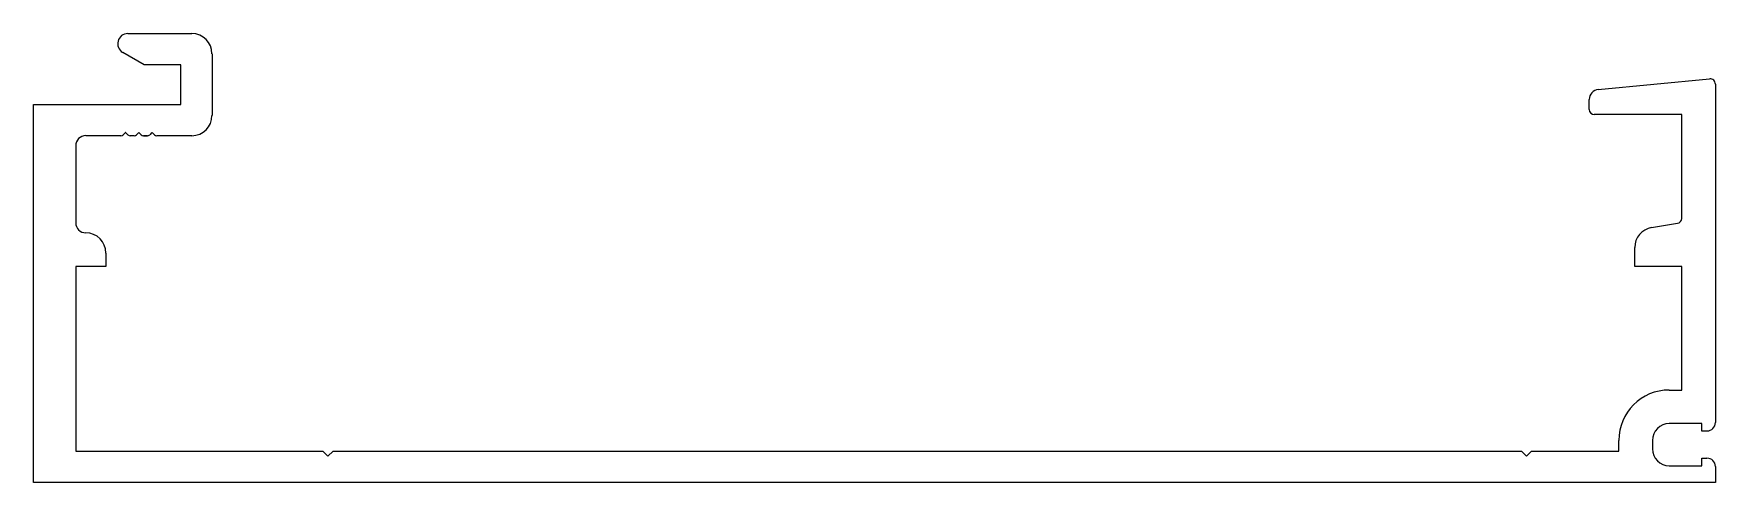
# Model space of a CAD drawing. Extents: x -63 to 64, y 0 to 34.
import ezdxf

# ---------------------------------------------------------------- set-up
doc = ezdxf.new("R2010")
doc.units = 0
doc.layers.get('0').update_dxf_attribs({"linetype": 'CONTINUOUS'})
doc.layers.add('1', color=7, linetype='CONTINUOUS')

msp = doc.modelspace()

# ---------------------------------------------------------------- linework, layer by layer
at = {"color": 7}
msp.add_line((-60.31, 28.77), (-53.65, 28.77), dxfattribs=at)
at = {"layer": '1', "color": 7}
for p, q in [((-56.38, 34.13), (-51.54, 34.13)), ((-55.13, 31.77), (-56.76, 32.71)), ((-52.38, 31.77), (-55.13, 31.77)), ((-52.38, 28.77), (-52.38, 31.77)), ((-50.01, 32.61), (-50.01, 27.93)), ((54.67, 29.91), (63.08, 30.7)), ((63.51, 30.31), (63.51, 4.72)), ((-63.49, 0.19), (-63.49, 28.77)), ((-63.49, 28.77), (-52.38, 28.77)), ((53.99, 28.39), (53.99, 29.15)), ((60.97, 28.01), (54.37, 28.01)), ((60.97, 20.16), (60.97, 28.01)), ((-60.31, 25.65), (-60.31, 19.83)), ((-56.9, 26.41), (-59.55, 26.41)), ((-56.55, 26.65), (-56.72, 26.48)), ((-56.37, 26.48), (-56.54, 26.65)), ((-55.9, 26.41), (-56.19, 26.41)), ((-55.55, 26.65), (-55.72, 26.48)), ((-55.37, 26.48), (-55.54, 26.65)), ((-54.9, 26.41), (-55.19, 26.41)), ((-55.19, 26.41), (-54.9, 26.41)), ((-54.9, 26.41), (-55.19, 26.41)), ((-55.19, 26.41), (-54.9, 26.41)), ((-54.9, 26.41), (-55.19, 26.41)), ((-54.55, 26.65), (-54.72, 26.48)), ((-54.37, 26.48), (-54.54, 26.65)), ((-54.19, 26.41), (-54.19, 26.41)), ((-54.19, 26.41), (-54.19, 26.41)), ((-51.54, 26.41), (-54.19, 26.41)), ((58.69, 19.46), (60.65, 19.79)), ((57.42, 16.52), (57.42, 17.96)), ((-58.03, 16.52), (-60.31, 16.52)), ((-60.31, 16.52), (-60.31, 2.56)), ((-58.03, 17.54), (-58.03, 16.52)), ((60.97, 16.52), (57.42, 16.52)), ((60.97, 7.18), (60.97, 16.52)), ((60.03, 7.18), (60.97, 7.18)), ((62.5, 4.64), (60.03, 4.64)), ((62.5, 4.08), (62.5, 4.64)), ((62.88, 4.08), (62.5, 4.08)), ((-60.31, 2.56), (-41.64, 2.56)), ((-41.64, 2.56), (-41.26, 2.18)), ((-41.26, 2.18), (-40.88, 2.56)), ((-40.88, 2.56), (48.86, 2.56)), ((48.86, 2.56), (49.24, 2.18)), ((49.24, 2.18), (49.62, 2.56)), ((49.62, 2.56), (56.22, 2.56)), ((56.22, 2.56), (56.22, 3.37)), ((58.76, 3.37), (58.76, 2.73)), ((60.03, 1.46), (62.5, 1.46)), ((62.5, 1.46), (62.5, 2.02)), ((62.5, 2.02), (62.88, 2.02)), ((63.51, 1.39), (63.51, 0.19)), ((63.51, 0.19), (-63.49, 0.19))]:
    msp.add_line(p, q, dxfattribs=at)
for centre, radius, start, end in [((-56.38, 33.37), 0.762, 90, 240), ((-51.54, 32.61), 1.52, 360, 90), ((63.12, 30.31), 0.397, 360, 95.4073), ((54.75, 29.15), 0.762, 95.9595, 180), ((54.37, 28.39), 0.381, 180, 270), ((-51.54, 27.93), 1.52, 270, 360), ((-59.55, 25.65), 0.762, 90, 180), ((-56.9, 26.66), 0.25, 270, 315), ((-56.54, 26.65), 0.008, 45, 135), ((-56.19, 26.66), 0.25, 225, 270), ((-55.9, 26.66), 0.25, 270, 315), ((-55.54, 26.65), 0.008, 45, 135), ((-55.19, 26.66), 0.25, 225, 270), ((-54.9, 26.66), 0.25, 270, 315), ((-54.54, 26.65), 0.008, 45, 135), ((-54.19, 26.66), 0.25, 225, 270), ((-59.55, 19.83), 0.762, 180, 270), ((-59.55, 17.54), 1.52, 0, 90), ((58.94, 17.96), 1.52, 99.4623, 180), ((60.59, 20.16), 0.381, 279.4623, 360), ((60.03, 3.37), 3.81, 90, 180), ((60.03, 3.37), 1.27, 90, 180), ((62.88, 4.72), 0.635, 270, 0), ((60.03, 2.73), 1.27, 180, 270), ((62.88, 1.39), 0.635, 360, 90)]:
    msp.add_arc(centre, radius, start, end, dxfattribs=at)

doc.saveas('drawing.dxf')
